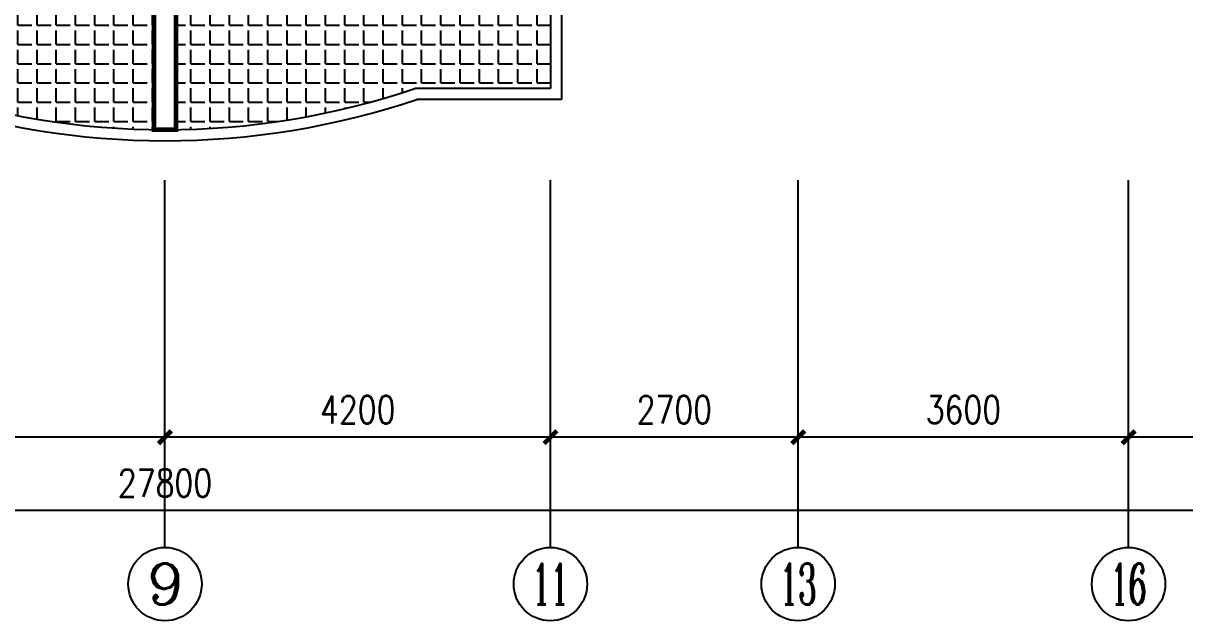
# Model space of a CAD drawing. Header units: millimetres. Extents: x 643 to 40043, y 348 to 31548.
# Drawn here: x 18798 to 31456, y 348 to 6858 of the extents above; entities that cross this region are included whole.
import ezdxf
from ezdxf.enums import TextEntityAlignment as Align

# ---------------------------------------------------------------- set-up
doc = ezdxf.new("R2010")
doc.units = ezdxf.units.MM
for name, color, linetype in [('AXIS', 3, 'Continuous'), ('AXIS_TEXT', 7, 'Continuous'), ('GROUND', 2, 'Continuous'), ('PUB_WALL', 255, 'Continuous'), ('PUB_WINDW', 7, 'Continuous'), ('WALL', 255, 'Continuous')]:
    doc.layers.add(name, color=color, linetype=linetype)
doc.styles.add('COMPLEX', font='COMPLEX')
doc.styles.add('DIM_FONT', font='SIMPLEX', dxfattribs={"width": 0.8})
doc.dimstyles.new('AXIS', dxfattribs={"dimtxt": 300, "dimasz": 1, "dimexe": 250, "dimexo": 300, "dimgap": 0.09, "dimtad": 1, "dimdec": 0, "dimzin": 0, "dimdsep": 46, "dimtxsty": 'DIM_FONT', "dimblk": '_DIMX', "dimcen": 0.09, "dimse1": 1, "dimse2": 1, "dimclrt": 7, "dimadec": 0, "dimazin": 0, "dimtfac": 1, "dimtdec": 0, "dimtix": 1, "dimtmove": 2, "dimatfit": 3, "dimldrblk": '_DIMX', "dimfxl": 1, "dimtolj": 1, "dimtzin": 0, "dimarcsym": 0})

# ---------------------------------------------------------------- blocks, each defined once
blk = doc.blocks.new('_AXISO')
blk.add_circle((0, 0), 0.5)
at = {"layer": 'AXIS_TEXT', "style": 'COMPLEX', "width": 1.041667}
blk.add_attdef('A', text='', height=0.56, dxfattribs=at).set_placement((-0.25, -0.28), (0.25, -0.28), align=Align.FIT)
blk = doc.blocks.new('_DIMX')
at = {"const_width": 50}
blk.add_lwpolyline([(-70, -70), (70, 70)], dxfattribs=at)
blk = doc.blocks.new('*D48')
at = {"color": 0, "linetype": 'ByBlock', "transparency": 16777216}
blk.add_line((-226913, 10182), (-231111, 10182), dxfattribs=at)
at = {"layer": 'DEFPOINTS', "color": 0, "linetype": 'ByBlock', "transparency": 16777216}
for p in [(-231112, 12982), (-226912, 12982), (-231112, 10182)]:
    blk.add_point(p, dxfattribs=at)
at = {"color": 0, "linetype": 'ByBlock', "transparency": 16777216, "rotation": 180}
blk.add_blockref('_DIMX', (-231112, 10182), dxfattribs=at)
at = {"color": 0, "linetype": 'ByBlock', "transparency": 16777216}
blk.add_blockref('_DIMX', (-226912, 10182), dxfattribs=at)
at = {"color": 7, "linetype": 'ByBlock', "transparency": 16777216, "insert": (-229012, 10482), "char_height": 300, "attachment_point": 5, "style": 'DIM_FONT'}
blk.add_mtext('\\A1;4200', dxfattribs=at)
blk = doc.blocks.new('*D41')
at = {"color": 0, "linetype": 'ByBlock', "transparency": 16777216}
blk.add_line((-213013, 9382), (-240811, 9382), dxfattribs=at)
at = {"layer": 'DEFPOINTS', "color": 0, "linetype": 'ByBlock', "transparency": 16777216}
for p in [(-240812, 12982), (-213012, 12982), (-240812, 9382)]:
    blk.add_point(p, dxfattribs=at)
at = {"color": 0, "linetype": 'ByBlock', "transparency": 16777216, "rotation": 180}
blk.add_blockref('_DIMX', (-240812, 9382), dxfattribs=at)
at = {"color": 0, "linetype": 'ByBlock', "transparency": 16777216}
blk.add_blockref('_DIMX', (-213012, 9382), dxfattribs=at)
at = {"color": 7, "linetype": 'ByBlock', "transparency": 16777216, "insert": (-226912, 9682), "char_height": 300, "attachment_point": 5, "style": 'DIM_FONT'}
blk.add_mtext('\\A1;27800', dxfattribs=at)
blk = doc.blocks.new('*D58')
at = {"color": 0, "linetype": 'ByBlock', "transparency": 16777216}
blk.add_line((-220013, 10182), (-222711, 10182), dxfattribs=at)
at = {"layer": 'DEFPOINTS', "color": 0, "linetype": 'ByBlock', "transparency": 16777216}
for p in [(-222712, 12982), (-220012, 12982), (-222712, 10182)]:
    blk.add_point(p, dxfattribs=at)
at = {"color": 0, "linetype": 'ByBlock', "transparency": 16777216, "rotation": 180}
blk.add_blockref('_DIMX', (-222712, 10182), dxfattribs=at)
at = {"color": 0, "linetype": 'ByBlock', "transparency": 16777216}
blk.add_blockref('_DIMX', (-220012, 10182), dxfattribs=at)
at = {"color": 7, "linetype": 'ByBlock', "transparency": 16777216, "insert": (-221362, 10482), "char_height": 300, "attachment_point": 5, "style": 'DIM_FONT'}
blk.add_mtext('\\A1;2700', dxfattribs=at)
blk = doc.blocks.new('*D42')
at = {"color": 0, "linetype": 'ByBlock', "transparency": 16777216}
blk.add_line((-222713, 10182), (-226911, 10182), dxfattribs=at)
at = {"layer": 'DEFPOINTS', "color": 0, "linetype": 'ByBlock', "transparency": 16777216}
for p in [(-226912, 12982), (-222712, 12982), (-226912, 10182)]:
    blk.add_point(p, dxfattribs=at)
at = {"color": 0, "linetype": 'ByBlock', "transparency": 16777216, "rotation": 180}
blk.add_blockref('_DIMX', (-226912, 10182), dxfattribs=at)
at = {"color": 0, "linetype": 'ByBlock', "transparency": 16777216}
blk.add_blockref('_DIMX', (-222712, 10182), dxfattribs=at)
at = {"color": 7, "linetype": 'ByBlock', "transparency": 16777216, "insert": (-224812, 10482), "char_height": 300, "attachment_point": 5, "style": 'DIM_FONT'}
blk.add_mtext('\\A1;4200', dxfattribs=at)
blk = doc.blocks.new('*D57')
at = {"color": 0, "linetype": 'ByBlock', "transparency": 16777216}
blk.add_line((-213013, 10182), (-216411, 10182), dxfattribs=at)
at = {"layer": 'DEFPOINTS', "color": 0, "linetype": 'ByBlock', "transparency": 16777216}
for p in [(-216412, 12982), (-213012, 12982), (-216412, 10182)]:
    blk.add_point(p, dxfattribs=at)
at = {"color": 0, "linetype": 'ByBlock', "transparency": 16777216, "rotation": 180}
blk.add_blockref('_DIMX', (-216412, 10182), dxfattribs=at)
at = {"color": 0, "linetype": 'ByBlock', "transparency": 16777216}
blk.add_blockref('_DIMX', (-213012, 10182), dxfattribs=at)
at = {"color": 7, "linetype": 'ByBlock', "transparency": 16777216, "insert": (-214712, 10482), "char_height": 300, "attachment_point": 5, "style": 'DIM_FONT'}
blk.add_mtext('\\A1;3400', dxfattribs=at)
blk = doc.blocks.new('*D59')
at = {"color": 0, "linetype": 'ByBlock', "transparency": 16777216}
blk.add_line((-216413, 10182), (-220011, 10182), dxfattribs=at)
at = {"layer": 'DEFPOINTS', "color": 0, "linetype": 'ByBlock', "transparency": 16777216}
for p in [(-220012, 12982), (-216412, 12982), (-220012, 10182)]:
    blk.add_point(p, dxfattribs=at)
at = {"color": 0, "linetype": 'ByBlock', "transparency": 16777216, "rotation": 180}
blk.add_blockref('_DIMX', (-220012, 10182), dxfattribs=at)
at = {"color": 0, "linetype": 'ByBlock', "transparency": 16777216}
blk.add_blockref('_DIMX', (-216412, 10182), dxfattribs=at)
at = {"color": 7, "linetype": 'ByBlock', "transparency": 16777216, "insert": (-218212, 10482), "char_height": 300, "attachment_point": 5, "style": 'DIM_FONT'}
blk.add_mtext('\\A1;3600', dxfattribs=at)
blk = doc.blocks.new('1T4F68')
at = {"layer": 'GROUND'}
h = blk.add_hatch(dxfattribs=at)
h.set_pattern_fill('ANGLE', scale=30, style=0)
h.set_pattern_definition([(0, (1346.38, -23130.12), (0, 209.55), [152.4, -57.15]), (90, (1346.38, -23130.12), (-209.55, 1e-14), [152.4, -57.15])])
h.paths.add_polyline_path([(11805.8, -21964.5), (11205.8, -21964.5), (11205.8, -23044.5), (12682, -23044.5, 0.0784829), (15285.8, -23493.6), (15285.8, -21964.5), (14805.8, -21964.5)])
h.paths.add_polyline_path([(16005.8, -21964.5), (15525.8, -21964.5), (15525.8, -23493.6, 0.0784829), (18129.7, -23044.5), (19605.8, -23044.5), (19605.8, -21964.5), (19005.8, -21964.5)])
at = {"layer": 'AXIS', "color": 7}
for p, q in [((15405.8, -28044.5), (15405.8, -24044.5)), ((19605.8, -28044.5), (19605.8, -24044.5)), ((22305.8, -28044.5), (22305.8, -24044.5)), ((25905.8, -28044.5), (25905.8, -24044.5))]:
    blk.add_line(p, q, dxfattribs=at)
at = {"layer": 'GROUND', "color": 7}
for p, q in [((19605.8, -21964.5), (19605.8, -23044.5)), ((19725.8, -21964.5), (19725.8, -23164.5)), ((19605.8, -23044.5), (18129.7, -23044.5)), ((19725.8, -23164.5), (18149.4, -23164.5))]:
    blk.add_line(p, q, dxfattribs=at)
for radius, start, end in [(8468.6, 251.23793, 288.76207), (8588.6, 251.37064, 288.62936)]:
    blk.add_arc((15405.8, -15025.9), radius, start, end, dxfattribs=at)
at = {"layer": 'PUB_WALL', "color": 7, "const_width": 50}
blk.add_lwpolyline([(15525.8, -21964.5), (15525.8, -23493.6), (15285.8, -23493.6), (15285.8, -21964.5)], dxfattribs=at)
at = {"layer": 'WALL', "color": 7}
for p, q in [((15285.8, -23493.6), (15285.8, -21964.5)), ((15525.8, -23493.6), (15525.8, -21964.5)), ((15285.8, -23493.6), (15525.8, -23493.6))]:
    blk.add_line(p, q, dxfattribs=at)
at = {"layer": 'AXIS', "color": 7}
ref = blk.add_blockref('_AXISO', (15405.8, -28444.5), dxfattribs=dict(at, xscale=800, yscale=800, zscale=800))
ref.add_attrib('A', '9', dxfattribs={"layer": 'AXIS_TEXT', "height": 448, "style": 'COMPLEX', "width": 1.339286}).set_placement((15205.8, -28668.5), (15605.8, -28668.5), align=Align.FIT)
ref = blk.add_blockref('_AXISO', (19605.8, -28444.5), dxfattribs=dict(at, xscale=800, yscale=800, zscale=800))
ref.add_attrib('A', '11', dxfattribs={"layer": 'AXIS_TEXT', "height": 448, "style": 'COMPLEX', "width": 0.78125}).set_placement((19405.8, -28668.5), (19805.8, -28668.5), align=Align.FIT)
ref = blk.add_blockref('_AXISO', (22305.8, -28444.5), dxfattribs=dict(at, xscale=800, yscale=800, zscale=800))
ref.add_attrib('A', '13', dxfattribs={"layer": 'AXIS_TEXT', "height": 448, "style": 'COMPLEX', "width": 0.646552}).set_placement((22105.8, -28668.5), (22505.8, -28668.5), align=Align.FIT)
ref = blk.add_blockref('_AXISO', (25905.8, -28444.5), dxfattribs=dict(at, xscale=800, yscale=800, zscale=800))
ref.add_attrib('A', '16', dxfattribs={"layer": 'AXIS_TEXT', "height": 448, "style": 'COMPLEX', "width": 0.646552}).set_placement((25705.8, -28668.5), (26105.8, -28668.5), align=Align.FIT)
for p2, distance, picture, middle in [((1505.8, -24044.5), 3600, '*D41', (15405.8, -27344.5)), ((25905.8, -24044.5), 2800, '*D57', (27605.8, -26544.5))]:
    dim = blk.add_aligned_dim(p1=(29305.8, -24044.5), p2=p2, distance=distance, dimstyle='AXIS', dxfattribs=at)
    dim.commit()
    dim.dimension.update_dxf_attribs({"geometry": picture, "text_midpoint": middle, "insert": (242318.1, -37026.6)})
for base, p1, p2, picture, middle in [((11205.8, -26844.5), (15405.8, -24044.5), (11205.8, -24044.5), '*D48', (13305.8, -26544.5)), ((15405.8, -26844.5), (19605.8, -24044.5), (15405.8, -24044.5), '*D42', (17505.8, -26544.5)), ((19605.8, -26844.5), (22305.8, -24044.5), (19605.8, -24044.5), '*D58', (20955.8, -26544.5)), ((22305.8, -26844.5), (25905.8, -24044.5), (22305.8, -24044.5), '*D59', (24105.8, -26544.5))]:
    dim = blk.add_linear_dim(base=base, p1=p1, p2=p2, dimstyle='AXIS', dxfattribs=at)
    dim.commit()
    dim.dimension.update_dxf_attribs({"geometry": picture, "text_midpoint": middle, "insert": (242318.1, -37026.6)})

msp = doc.modelspace()

# ---------------------------------------------------------------- block references
at = {"layer": 'PUB_WINDW'}
msp.add_blockref('1T4F68', (4937, 29192), dxfattribs=at)

doc.saveas('drawing.dxf')
